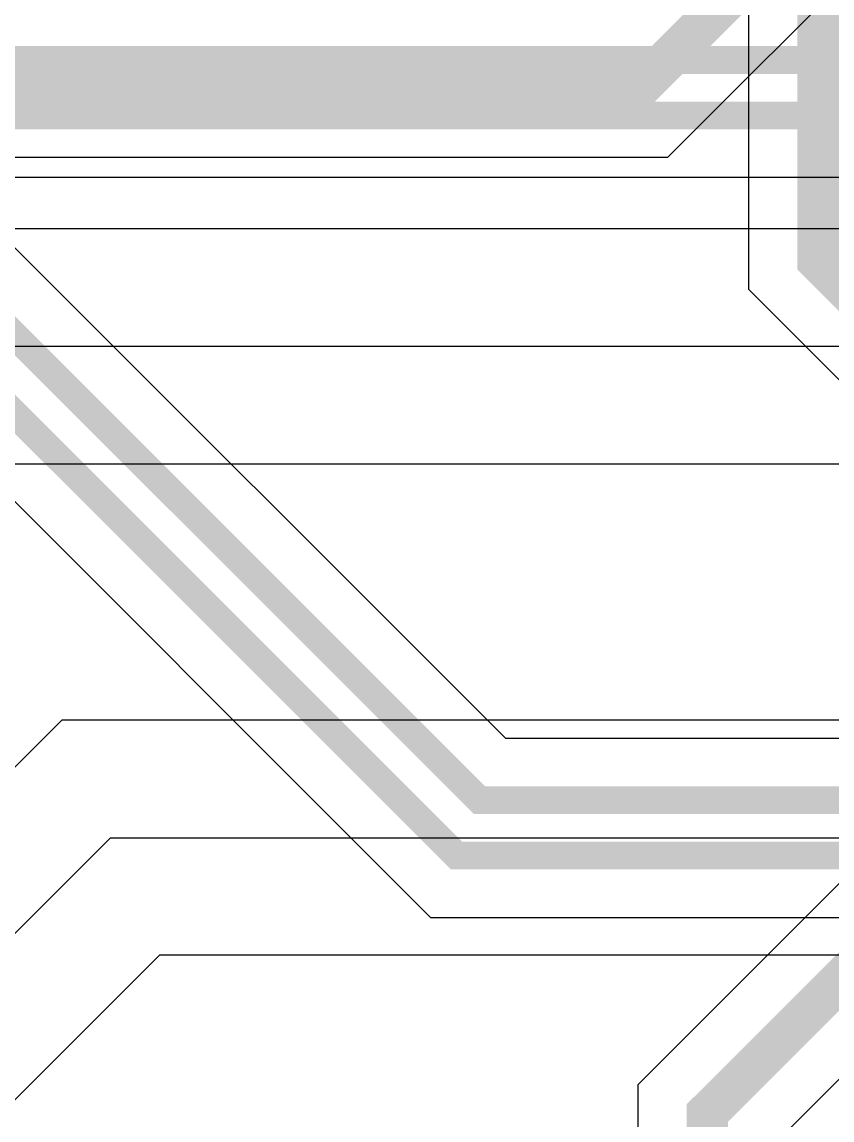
# Model space of a CAD drawing. Extents: x 0 to 323, y 0 to 320.
# Drawn here: x 57.11 to 62.96, y 216 to 223.94 of the extents above; entities that cross this region are included whole.
import ezdxf

# ---------------------------------------------------------------- set-up
doc = ezdxf.new("R2010")
doc.units = 0
doc.header["$MEASUREMENT"] = 0
for name, color, linetype in [('ETCH_BOTTOM', 7, 'CONTINUOUS'), ('ETCH_INT1', 4, 'CONTINUOUS'), ('ETCH_PWR', 6, 'CONTINUOUS'), ('ETCH_TOP', 2, 'CONTINUOUS')]:
    doc.layers.add(name, color=color, linetype=linetype)

msp = doc.modelspace()

# ---------------------------------------------------------------- linework, layer by layer
at = {"layer": 'ETCH_BOTTOM'}
for points, format in [([(41.0626, 223.7555, 0.3, 0.3, 0), (41.3576, 223.4605, 0.3, 0.3, 0), (61.5678, 223.4605, 0.3, 0.3, 0), (65.7126, 227.6053, 0.3, 0.3, 0), (73.8817, 227.6053, 0.3, 0.3, 0), (77.9126, 231.6362, 0.3, 0.3, 0), (77.9126, 234.5055, 0.3, 0.3, 0), (77.4626, 234.9555, 0.3, 0.3, 0), (77.4626, 236.0055, 0.3, 0.3, 0), (78.0126, 236.5555, 0.3, 0.3, 0), (78.0126, 242.6555, 0.3, 0.3, 0), (77.9126, 242.7555, 0.3, 0.3, 0)], "xyseb"), ([(64.7625, 225.948), (61.7749, 222.9604), (44.085, 222.9604, -0.25795), (44.2536, 222.4556), (47.4127, 222.4556), (47.4127, 218.6054), (45.7612, 218.6054), (45.5369, 218.3812, -0.551594), (44.5468, 218.6054), (44.2418, 218.6054, -0.755811), (43.1834, 218.6054), (42.4125, 218.6054), (42.4125, 222.4556), (43.1716, 222.4556, -0.25795), (43.3402, 222.9604), (41.3576, 222.9604, -0.198912), (41.004, 223.1069), (40.871, 223.2398, -0.734407), (40.9254, 224.2882, -6.62449)], "xyb"), ([(87.4512, 224.5626), (83.344, 220.4554), (73.1555, 220.4554), (70.1626, 223.4483), (68.3699, 221.6556), (71.7127, 221.6556), (71.7127, 220.8848, -1.322533), (71.7127, 219.8262), (71.7127, 219.0554), (69.4936, 219.0554, -0.133937), (69.3369, 218.7812), (69.3019, 218.7462, -0.600521), (68.2886, 219.0554), (67.8625, 219.0554), (67.8625, 221.1482), (62.5627, 215.8484), (62.5627, 211.9984), (60.7283, 210.1639, -1.558206), (60.021, 210.8712), (61.5625, 212.4126), (61.5625, 216.2626), (69.6625, 224.3626)], "xyb"), ([(60.2126, 210.3555, 0.3, 0.3, 0), (62.0626, 212.2055, 0.3, 0.3, 0), (62.0626, 216.0555, 0.3, 0.3, 0), (70.1626, 224.1555, 0.3, 0.3, 0)], "xyseb")]:
    msp.add_lwpolyline(points, format=format, dxfattribs=at)
at = {"layer": 'ETCH_INT1'}
for points, format in [([(86.8852, 213.7887, 0.2, 0.2, 0), (86.5126, 214.1613, 0.2, 0.2, 0), (86.5126, 215.6298, 0.2, 0.2, 0), (87.9005, 217.0176, 0.2, 0.2, 0), (89.2883, 218.4055, 0.2, 0.2, 0), (89.3769, 218.4055, 0.2, 0.2, 0), (89.9626, 218.9912, 0.2, 0.2, 0), (89.9626, 221.2612, 0.2, 0.2, 0), (87.5583, 223.6655, 0.2, 0.2, 0), (48.9583, 223.6655, 0.2, 0.2, 0), (46.8183, 225.8055, 0.2, 0.2, 0), (40.6983, 225.8055, 0.2, 0.2, 0), (39.649, 224.7562, 0.2, 0.2, 0), (16.9476, 224.7562, 0.2, 0.2, 0), (13.7483, 227.9555, 0.2, 0.2, 0), (10.0226, 227.9555, 0.2, 0.2, 0), (8.9926, 226.9255, 0.2, 0.2, 0)], "xyseb"), ([(85.7401, 213.7887, 0.2, 0.2, 0), (86.1126, 214.1612, 0.2, 0.2, 0), (86.1126, 215.7955, 0.2, 0.2, 0), (89.1226, 218.8055, 0.2, 0.2, 0), (89.2112, 218.8055, 0.2, 0.2, 0), (89.5626, 219.1569, 0.2, 0.2, 0), (89.5626, 221.0955, 0.2, 0.2, 0), (87.3926, 223.2655, 0.2, 0.2, 0), (48.7926, 223.2655, 0.2, 0.2, 0), (46.6526, 225.4055, 0.2, 0.2, 0), (40.864, 225.4055, 0.2, 0.2, 0), (39.8147, 224.3562, 0.2, 0.2, 0), (16.7819, 224.3562, 0.2, 0.2, 0), (13.5826, 227.5555, 0.2, 0.2, 0), (11.3076, 227.5555, 0.2, 0.2, 0), (10.9926, 227.2405, 0.2, 0.2, 0), (10.9926, 226.9255, 0.2, 0.2, 0)], "xyseb"), ([(68.5852, 214.5155, 0.2, 0.2, 0), (68.2126, 214.8881, 0.2, 0.2, 0), (68.2126, 215.4537, 0.2, 0.2, 0), (65.3508, 218.3155, 0.2, 0.2, 0), (60.4183, 218.3155, 0.2, 0.2, 0), (56.7783, 221.9555, 0.2, 0.2, 0), (16.9483, 221.9555, 0.2, 0.2, 0), (14.2826, 224.6212, 0.2, 0.2, 0), (14.2826, 225.4312, 0.2, 0.2, 0), (13.7383, 225.9755, 0.2, 0.2, 0), (10.0426, 225.9755, 0.2, 0.2, 0), (8.9926, 224.9255, 0.2, 0.2, 0)], "xyseb"), ([(67.4401, 214.5155, 0.2, 0.2, 0), (67.8126, 214.888, 0.2, 0.2, 0), (67.8126, 215.288, 0.2, 0.2, 0), (65.1851, 217.9155, 0.2, 0.2, 0), (60.2526, 217.9155, 0.2, 0.2, 0), (56.6126, 221.5555, 0.2, 0.2, 0), (16.7826, 221.5555, 0.2, 0.2, 0), (13.8826, 224.4555, 0.2, 0.2, 0), (13.8826, 225.2655, 0.2, 0.2, 0), (13.5726, 225.5755, 0.2, 0.2, 0), (11.6426, 225.5755, 0.2, 0.2, 0), (10.9926, 224.9255, 0.2, 0.2, 0)], "xyseb"), ([(87.2062, 222.8154), (79.0551, 222.8154, -2.06368), (78.2701, 222.8154), (75.3165, 222.8154, -1.564184), (74.4087, 222.8154), (48.6062, 222.8154), (46.4662, 224.9554)], "xyb"), ([(56.9647, 222.4056), (60.6047, 218.7656), (65.5372, 218.7656), (67.1631, 217.1397, -1.369402), (67.8368, 216.466), (68.6627, 215.6401), (68.6627, 215.0745), (68.7493, 214.9879, -1.595499), (68.1128, 214.3514), (68.0126, 214.4515), (67.9125, 214.3514, -1.595499), (67.276, 214.9879), (67.3625, 215.0744), (67.3625, 215.1016), (65.5586, 216.9055, -1.68796), (64.8833, 217.4654), (60.0662, 217.4654), (56.4262, 221.1054)], "xyb")]:
    msp.add_lwpolyline(points, format=format, dxfattribs=at)
at = {"layer": 'ETCH_PWR'}
for points in [[(17.7027, 253.8976), (17.7027, 220.3956), (20.8505, 220.3956), (21.4605, 221.0056), (33.0504, 221.0056), (33.7192, 220.3368, -1.31896), (34.4211, 219.6774), (34.5128, 219.5856), (39.2771, 219.5856, -1.318819), (40.2397, 219.5556), (40.9605, 219.5556), (41.7975, 220.3926), (41.7975, 220.4283), (43.4813, 222.1121, -2.023728), (44.2011, 222.4484), (71.1033, 222.4484), (71.1605, 222.5056), (74.1147, 222.5056), (74.6147, 222.0056), (77.1647, 222.0056), (77.9447, 221.2256), (79.4571, 221.2256, -3.639899), (79.9681, 221.2256), (88.3245, 221.2256, -0.0667)], [(44.5218, 220.7482), (71.5529, 220.7482, 3.478553), (72.081, 220.8054), (73.4105, 220.8054), (73.9105, 220.3054), (76.4605, 220.3054), (76.6538, 220.1121, 12.175718), (76.7692, 219.9967), (77.2405, 219.5254), (88.4771, 219.5254, 1.277006)], [(86.6205, 217.9906), (84.9048, 217.9906, 1.175829), (84.1142, 218.5818), (83.8004, 218.8956), (57.4005, 218.8956), (54.5105, 216.0056)], [(87.864, 216.2904), (84.0012, 216.2904), (83.0962, 217.1954), (73.1118, 217.1954, -1.803436), (72.2634, 217.1954), (71.8591, 217.1954, -1.66478), (70.9761, 217.1954), (70.6161, 217.1954, -1.440731), (69.6791, 217.1954), (68.0186, 217.1954, -1.909949), (67.1966, 217.1954), (65.5282, 217.1954, -1.508985), (64.607, 217.1954), (58.1047, 217.1954), (55.2147, 214.3054)]]:
    msp.add_lwpolyline(points, format="xyb", dxfattribs=at)
for points in [[(16.8526, 219.5455), (21.2026, 219.5455), (21.8126, 220.1555), (32.6983, 220.1555), (33.7483, 219.1055), (33.7907, 219.1055), (34.1607, 218.7355), (39.3183, 218.7355), (39.3483, 218.7055), (41.3126, 218.7055), (42.6476, 220.0405), (42.6476, 220.0762), (44.1697, 221.5983), (71.4554, 221.5983), (71.5126, 221.6555), (73.7626, 221.6555), (74.2626, 221.1555), (76.8126, 221.1555), (77.5926, 220.3755), (88.5183, 220.3755)], [(8.9926, 216.9255), (13.1426, 212.7755), (25.9826, 212.7755), (28.6026, 215.3955), (32.5195, 215.3955), (32.7595, 215.1555), (54.8626, 215.1555), (57.7526, 218.0455), (83.4483, 218.0455), (84.3533, 217.1405), (87.5119, 217.1405), (88.0126, 217.6412), (100.3126, 217.6412), (100.8983, 217.0555), (104.1069, 217.0555), (105.0969, 218.0455), (121.0683, 218.0455), (122.0633, 219.0405), (126.6919, 219.0405), (128.0769, 217.6555)]]:
    msp.add_lwpolyline(points, dxfattribs=at)
at = {"layer": 'ETCH_TOP'}
msp.add_lwpolyline([(61.6126, 227.1055, 0.5, 0.5, 0), (62.9626, 225.7555, 0.5, 0.5, 0), (62.9626, 222.2555, 0.5, 0.5, 0), (66.3376, 218.8805, 0.5, 0.5, 0), (66.3376, 217.9795, 0.5, 0.5, 0)], format="xyseb", dxfattribs=at)
msp.add_lwpolyline([(65.6677, 226.0491), (71.5612, 220.1556), (72.8885, 220.1556), (73.4395, 219.6046), (73.4819, 219.6046), (73.9319, 219.1546), (74.8877, 219.1546), (74.8877, 216.8044), (64.1375, 216.8044), (64.1375, 219.1546), (65.2148, 219.1546), (62.3625, 222.0069), (62.3625, 225.5069)], dxfattribs=at)

doc.saveas('drawing.dxf')
